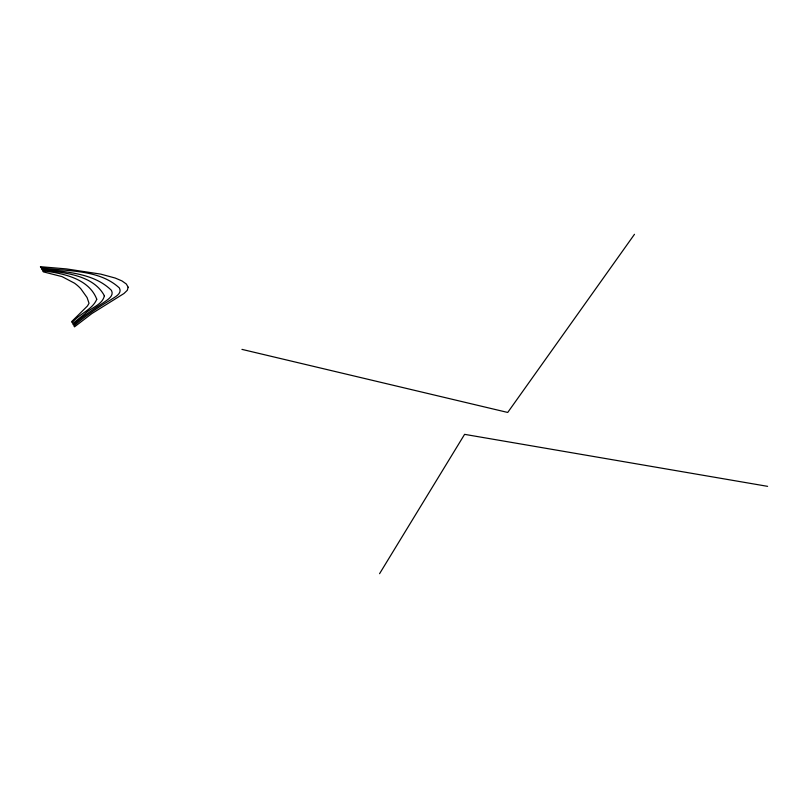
<?xml version="1.0" encoding="UTF-8"?>
<svg xmlns="http://www.w3.org/2000/svg" width="808" height="808" viewBox="0 0 808 808"><rect width="100%" height="100%" fill="white"/><g stroke="black" fill="none" stroke-linecap="round" stroke-linejoin="round"><path stroke-width="1.21" d="M379.568 573.7L464.6 434.351L767.6 486.345M634.482 234.3L507.727 412.454L241.946 349.379M104.363 295.758C102.515 304.939 90.759 307.717 84.81 313.928A312.746 248.117 23.1 0 0 72.74 323.756L73.326 324.786C82.699 316.413 93.152 309.393 103.656 302.535C107.383 299.839 114.433 295.96 111.433 290.385C93.577 272.579 65.145 272.165 41.572 268.751L42.157 269.781C63.479 272.801 93.001 274.447 104.363 295.758M96.758 299.233C92.597 309.747 78.972 313.817 72.154 322.725L71.569 321.695L87.446 306L89.042 303.303L87.082 297.556L80.749 288.678A35.754 28.361 23.1 0 0 74.518 283.194L62.034 276.619L43.329 271.852L42.743 270.811C62.489 273.215 88.779 278.275 96.758 299.233M128.159 287.224L127.29 290.314L123.967 293.516L91.819 313.595L74.498 326.856L73.912 325.826C85.305 316.039 97.758 307.585 110.635 299.889C114.372 297.203 122.493 293.9 119.443 288.032C99.01 268.993 66.933 271.599 40.986 267.721L40.4 266.69L66.498 268.923L100.808 274.134L115.201 278.043L121.978 280.931L126.341 284.022L128.159 287.224"/></g></svg>
